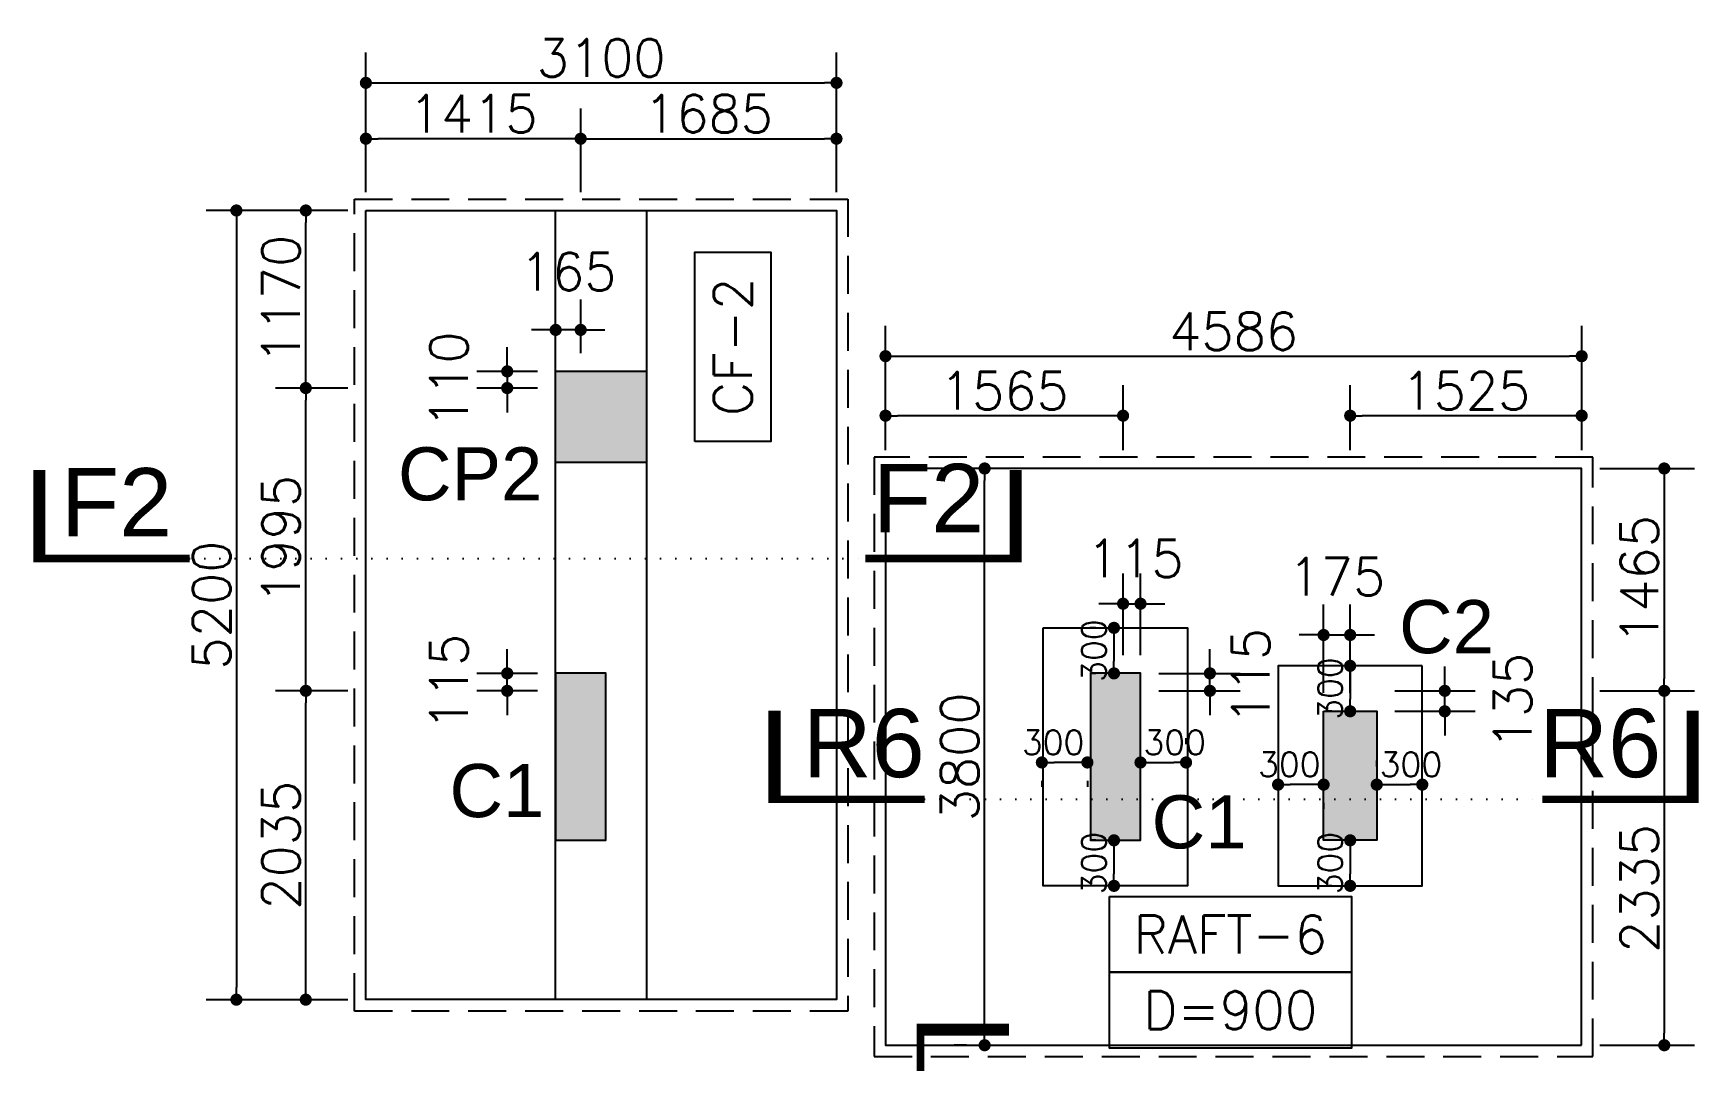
# Model space of a CAD drawing. Extents: x -200722 to 834823, y -494970 to 88783.
# Drawn here: x 464446 to 475417, y 34097 to 40867 of the extents above; entities that cross this region are included whole.
import ezdxf
from ezdxf.enums import TextEntityAlignment as Align

# ---------------------------------------------------------------- set-up
doc = ezdxf.new("R2010")
doc.units = 0
doc.header["$LTSCALE"] = 100
doc.header["$MEASUREMENT"] = 0
doc.header["$PDMODE"] = 34
doc.linetypes.add('DOT', pattern=[0.25, 0, -0.25])
doc.linetypes.add('HIDDEN', pattern=[0.375, 0.25, -0.125])
doc.layers.get('0').update_dxf_attribs({"linetype": 'CONTINUOUS'})
doc.layers.get('DEFPOINTS').update_dxf_attribs({"linetype": 'CONTINUOUS'})
for name, color, linetype in [('B_BOX', 11, 'CONTINUOUS'), ('BEAM', 4, 'CONTINUOUS'), ('COL', 150, 'CONTINUOUS'), ('COL. SHED. STEEL.', 6, 'CONTINUOUS'), ('COL_H', 235, 'CONTINUOUS'), ('DIM', 3, 'CONTINUOUS'), ('F_EXEC', 3, 'HIDDEN'), ('F_FTG1', 11, 'CONTINUOUS'), ('TEXT', 2, 'CONTINUOUS')]:
    doc.layers.add(name, color=color, linetype=linetype)
doc.layers.add('HATCH', color=252, linetype='CONTINUOUS', lineweight=30)
doc.styles.add('AR', font='arial.ttf')
doc.styles.add('ROMANS', font='romans.shx')
doc.styles.get("Standard").update_dxf_attribs({"font": 'simplex.shx'})
doc.styles.add('TIMES-N', font='arial.ttf')
doc.dimstyles.new('STANDARD$0', dxfattribs={"dimtxt": 2.5, "dimasz": 2.5, "dimexe": 2, "dimexo": 0.7, "dimgap": 0.9, "dimtad": 1, "dimdec": 0, "dimdsep": 46, "dimtxsty": 'ROMANS', "dimcen": 0.09, "dimclrd": 4, "dimclre": 4, "dimclrt": 3, "dimadec": 0, "dimazin": 0, "dimtfac": 1, "dimtdec": 0, "dimtmove": 0, "dimatfit": 3, "dimfxl": 1, "dimtolj": 1, "dimtzin": 0, "dimarcsym": 0})

# ---------------------------------------------------------------- blocks, each defined once
blk = doc.blocks.new('DOT')
at = {"color": 0, "linetype": 'ByBlock'}
blk.add_line((-0.5, 0), (-1, 0), dxfattribs=at)
at = {"color": 0, "linetype": 'ByBlock', "const_width": 0.5}
blk.add_lwpolyline([(-0.25, 0, 1), (0.25, 0, 1)], format="xyb", close=True, dxfattribs=at)
blk = doc.blocks.new('*D2325')
at = {"layer": 'BEAM', "color": 0, "lineweight": -2, "transparency": 16777216}
for p, q in [((473744, 36614), (473744, 36694)), ((473416, 36534), (473944, 36534)), ((473744, 36399), (473744, 36534)), ((473416, 36399), (473944, 36399)), ((473744, 36319), (473744, 36239))]:
    blk.add_line(p, q, dxfattribs=at)
at = {"layer": 'DEFPOINTS', "color": 0, "lineweight": -3, "ltscale": 0.4, "transparency": 16777216}
for p in [(473296, 36534), (473744, 36534), (473296, 36399)]:
    blk.add_point(p, dxfattribs=at)
at = {"layer": 'BEAM', "color": 0, "lineweight": -2, "ltscale": 0.4, "transparency": 16777216, "xscale": 80, "yscale": 80, "zscale": 80}
for p, rotation in [((473744, 36534), 270), ((473744, 36399), 90)]:
    blk.add_blockref('DOT', p, dxfattribs=dict(at, rotation=rotation))
at = {"layer": 'BEAM', "color": 0, "ltscale": 0.4, "transparency": 16777216, "insert": (474191, 36467), "char_height": 248, "attachment_point": 5, "rotation": 90}
blk.add_mtext('\\A1;135', dxfattribs=at)
blk = doc.blocks.new('_DOT')
at = {"color": 0, "linetype": 'ByBlock'}
blk.add_line((-0.5, 0), (-1, 0), dxfattribs=at)
at = {"color": 0, "linetype": 'ByBlock', "const_width": 0.5}
blk.add_lwpolyline([(-0.25, 0, 1), (0.25, 0, 1)], format="xyb", close=True, dxfattribs=at)
blk = doc.blocks.new('*D2326')
at = {"layer": 'BEAM', "color": 0, "lineweight": -2, "transparency": 16777216}
for p, q in [((472946, 36520), (472946, 37102)), ((473121, 36520), (473121, 37102)), ((472866, 36902), (472786, 36902)), ((472946, 36902), (473121, 36902)), ((473201, 36902), (473281, 36902))]:
    blk.add_line(p, q, dxfattribs=at)
at = {"layer": 'DEFPOINTS', "color": 0, "lineweight": -3, "ltscale": 0.4, "transparency": 16777216}
for p in [(473121, 36902), (472946, 36400), (473121, 36400)]:
    blk.add_point(p, dxfattribs=at)
at = {"layer": 'BEAM', "color": 0, "lineweight": -2, "ltscale": 0.4, "transparency": 16777216, "xscale": 80, "yscale": 80, "zscale": 80}
blk.add_blockref('DOT', (472946, 36902), dxfattribs=at)
at = {"layer": 'BEAM', "color": 0, "lineweight": -2, "ltscale": 0.4, "transparency": 16777216, "xscale": 80, "yscale": 80, "zscale": 80, "rotation": 180}
blk.add_blockref('DOT', (473121, 36902), dxfattribs=at)
at = {"layer": 'BEAM', "color": 0, "ltscale": 0.4, "transparency": 16777216, "insert": (473033, 37286), "char_height": 248, "attachment_point": 5}
blk.add_mtext('\\A1;175', dxfattribs=at)
blk = doc.blocks.new('*D2327')
at = {"layer": 'BEAM', "color": 0, "lineweight": -2, "transparency": 16777216}
for p, q in [((472197, 36729), (472197, 36809)), ((471860, 36649), (472397, 36649)), ((472197, 36534), (472197, 36649)), ((471860, 36534), (472397, 36534)), ((472197, 36454), (472197, 36374))]:
    blk.add_line(p, q, dxfattribs=at)
at = {"layer": 'DEFPOINTS', "color": 0, "lineweight": -3, "ltscale": 0.4, "transparency": 16777216}
for p in [(471740, 36649), (472197, 36649), (471740, 36534)]:
    blk.add_point(p, dxfattribs=at)
at = {"layer": 'BEAM', "color": 0, "lineweight": -2, "ltscale": 0.4, "transparency": 16777216, "xscale": 80, "yscale": 80, "zscale": 80}
for p, rotation in [((472197, 36649), 270), ((472197, 36534), 90)]:
    blk.add_blockref('DOT', p, dxfattribs=dict(at, rotation=rotation))
at = {"layer": 'BEAM', "color": 0, "ltscale": 0.4, "transparency": 16777216, "insert": (472466, 36630), "char_height": 248, "attachment_point": 5, "rotation": 90}
blk.add_mtext('\\A1;115', dxfattribs=at)
blk = doc.blocks.new('*D2328')
at = {"layer": 'BEAM', "color": 0, "lineweight": -2, "transparency": 16777216}
for p, q in [((471625, 36769), (471625, 37308)), ((471740, 36769), (471740, 37308)), ((471545, 37108), (471465, 37108)), ((471625, 37108), (471740, 37108)), ((471820, 37108), (471900, 37108))]:
    blk.add_line(p, q, dxfattribs=at)
at = {"layer": 'DEFPOINTS', "color": 0, "lineweight": -3, "ltscale": 0.4, "transparency": 16777216}
for p in [(471740, 37108), (471625, 36649), (471740, 36649)]:
    blk.add_point(p, dxfattribs=at)
at = {"layer": 'BEAM', "color": 0, "lineweight": -2, "ltscale": 0.4, "transparency": 16777216, "xscale": 80, "yscale": 80, "zscale": 80}
blk.add_blockref('DOT', (471625, 37108), dxfattribs=at)
at = {"layer": 'BEAM', "color": 0, "lineweight": -2, "ltscale": 0.4, "transparency": 16777216, "xscale": 80, "yscale": 80, "zscale": 80, "rotation": 180}
blk.add_blockref('DOT', (471740, 37108), dxfattribs=at)
at = {"layer": 'BEAM', "color": 0, "ltscale": 0.4, "transparency": 16777216, "insert": (471705, 37406), "char_height": 248, "attachment_point": 5}
blk.add_mtext('\\A1;115', dxfattribs=at)
blk = doc.blocks.new('*D2542')
at = {"layer": 'BEAM', "color": 0, "lineweight": -2, "transparency": 16777216}
for p, q in [((466517, 36534), (466041, 36534)), ((466241, 34579), (466241, 36454)), ((466517, 34499), (466041, 34499))]:
    blk.add_line(p, q, dxfattribs=at)
at = {"layer": 'DEFPOINTS', "color": 0, "lineweight": -3, "ltscale": 0.4, "transparency": 16777216}
for p in [(466241, 36534), (466637, 36534), (466637, 34499)]:
    blk.add_point(p, dxfattribs=at)
at = {"layer": 'BEAM', "color": 0, "lineweight": -2, "ltscale": 0.4, "transparency": 16777216, "xscale": 80, "yscale": 80, "zscale": 80}
for p, rotation in [((466241, 36534), 90), ((466241, 34499), 270)]:
    blk.add_blockref('DOT', p, dxfattribs=dict(at, rotation=rotation))
at = {"layer": 'BEAM', "color": 0, "ltscale": 0.4, "transparency": 16777216, "insert": (466077, 35517), "char_height": 248, "attachment_point": 5, "rotation": 90}
blk.add_mtext('\\A1;2035', dxfattribs=at)
blk = doc.blocks.new('*D2543')
at = {"layer": 'BEAM', "color": 0, "lineweight": -2, "transparency": 16777216}
for p, q in [((466517, 38529), (466041, 38529)), ((466241, 36614), (466241, 38449)), ((466517, 36534), (466041, 36534))]:
    blk.add_line(p, q, dxfattribs=at)
at = {"layer": 'DEFPOINTS', "color": 0, "lineweight": -3, "ltscale": 0.4, "transparency": 16777216}
for p in [(466241, 38529), (466637, 38529), (466637, 36534)]:
    blk.add_point(p, dxfattribs=at)
at = {"layer": 'BEAM', "color": 0, "lineweight": -2, "ltscale": 0.4, "transparency": 16777216, "xscale": 80, "yscale": 80, "zscale": 80}
for p, rotation in [((466241, 38529), 90), ((466241, 36534), 270)]:
    blk.add_blockref('DOT', p, dxfattribs=dict(at, rotation=rotation))
at = {"layer": 'BEAM', "color": 0, "ltscale": 0.4, "transparency": 16777216, "insert": (466077, 37532), "char_height": 248, "attachment_point": 5, "rotation": 90}
blk.add_mtext('\\A1;1995', dxfattribs=at)
blk = doc.blocks.new('*D2544')
at = {"layer": 'BEAM', "color": 0, "lineweight": -2, "transparency": 16777216}
for p, q in [((466517, 39699), (466041, 39699)), ((466241, 38609), (466241, 39619)), ((466517, 38529), (466041, 38529))]:
    blk.add_line(p, q, dxfattribs=at)
at = {"layer": 'DEFPOINTS', "color": 0, "lineweight": -3, "ltscale": 0.4, "transparency": 16777216}
for p in [(466241, 39699), (466637, 39699), (466637, 38529)]:
    blk.add_point(p, dxfattribs=at)
at = {"layer": 'BEAM', "color": 0, "lineweight": -2, "ltscale": 0.4, "transparency": 16777216, "xscale": 80, "yscale": 80, "zscale": 80}
for p, rotation in [((466241, 39699), 90), ((466241, 38529), 270)]:
    blk.add_blockref('DOT', p, dxfattribs=dict(at, rotation=rotation))
at = {"layer": 'BEAM', "color": 0, "ltscale": 0.4, "transparency": 16777216, "insert": (466077, 39114), "char_height": 248, "attachment_point": 5, "rotation": 90}
blk.add_mtext('\\A1;1170', dxfattribs=at)
blk = doc.blocks.new('*D2545')
at = {"layer": 'BEAM', "color": 0, "lineweight": -2, "transparency": 16777216}
for p, q in [((466517, 39699), (465584, 39699)), ((465784, 39619), (465784, 34579)), ((466517, 34499), (465584, 34499))]:
    blk.add_line(p, q, dxfattribs=at)
at = {"layer": 'DEFPOINTS', "color": 0, "lineweight": -3, "ltscale": 0.4, "transparency": 16777216}
for p in [(466637, 39699), (465784, 34499), (466637, 34499)]:
    blk.add_point(p, dxfattribs=at)
at = {"layer": 'BEAM', "color": 0, "lineweight": -2, "ltscale": 0.4, "transparency": 16777216, "xscale": 80, "yscale": 80, "zscale": 80}
for p, rotation in [((465784, 39699), 90), ((465784, 34499), 270)]:
    blk.add_blockref('DOT', p, dxfattribs=dict(at, rotation=rotation))
at = {"layer": 'BEAM', "color": 0, "ltscale": 0.4, "transparency": 16777216, "insert": (465620, 37099), "char_height": 248, "attachment_point": 5, "rotation": 90}
blk.add_mtext('\\A1;5200', dxfattribs=at)
blk = doc.blocks.new('*D2546')
at = {"layer": 'BEAM', "color": 0, "lineweight": -2, "transparency": 16777216}
for p, q in [((466637, 39819), (466637, 40372)), ((468052, 39819), (468052, 40372)), ((467972, 40172), (466717, 40172))]:
    blk.add_line(p, q, dxfattribs=at)
at = {"layer": 'DEFPOINTS', "color": 0, "lineweight": -3, "ltscale": 0.4, "transparency": 16777216}
for p in [(466637, 40172), (466637, 39699), (468052, 39699)]:
    blk.add_point(p, dxfattribs=at)
at = {"layer": 'BEAM', "color": 0, "lineweight": -2, "ltscale": 0.4, "transparency": 16777216, "xscale": 80, "yscale": 80, "zscale": 80, "rotation": 180}
blk.add_blockref('DOT', (466637, 40172), dxfattribs=at)
at = {"layer": 'BEAM', "color": 0, "lineweight": -2, "ltscale": 0.4, "transparency": 16777216, "xscale": 80, "yscale": 80, "zscale": 80}
blk.add_blockref('DOT', (468052, 40172), dxfattribs=at)
at = {"layer": 'BEAM', "color": 0, "ltscale": 0.4, "transparency": 16777216, "insert": (467344, 40336), "char_height": 248, "attachment_point": 5}
blk.add_mtext('\\A1;1415', dxfattribs=at)
blk = doc.blocks.new('*D2547')
at = {"layer": 'BEAM', "color": 0, "lineweight": -2, "transparency": 16777216}
for p, q in [((468052, 39819), (468052, 40372)), ((469737, 39819), (469737, 40372)), ((468132, 40172), (469657, 40172))]:
    blk.add_line(p, q, dxfattribs=at)
at = {"layer": 'DEFPOINTS', "color": 0, "lineweight": -3, "ltscale": 0.4, "transparency": 16777216}
for p in [(469737, 40172), (468052, 39699), (469737, 39699)]:
    blk.add_point(p, dxfattribs=at)
at = {"layer": 'BEAM', "color": 0, "lineweight": -2, "ltscale": 0.4, "transparency": 16777216, "xscale": 80, "yscale": 80, "zscale": 80, "rotation": 180}
blk.add_blockref('DOT', (468052, 40172), dxfattribs=at)
at = {"layer": 'BEAM', "color": 0, "lineweight": -2, "ltscale": 0.4, "transparency": 16777216, "xscale": 80, "yscale": 80, "zscale": 80}
blk.add_blockref('DOT', (469737, 40172), dxfattribs=at)
at = {"layer": 'BEAM', "color": 0, "ltscale": 0.4, "transparency": 16777216, "insert": (468894, 40336), "char_height": 248, "attachment_point": 5}
blk.add_mtext('\\A1;1685', dxfattribs=at)
blk = doc.blocks.new('*D2548')
at = {"layer": 'BEAM', "color": 0, "lineweight": -2, "transparency": 16777216}
for p, q in [((466637, 39819), (466637, 40740)), ((469737, 39819), (469737, 40740)), ((466717, 40540), (469657, 40540))]:
    blk.add_line(p, q, dxfattribs=at)
at = {"layer": 'DEFPOINTS', "color": 0, "lineweight": -3, "ltscale": 0.4, "transparency": 16777216}
for p in [(469737, 40540), (466637, 39699), (469737, 39699)]:
    blk.add_point(p, dxfattribs=at)
at = {"layer": 'BEAM', "color": 0, "lineweight": -2, "ltscale": 0.4, "transparency": 16777216, "xscale": 80, "yscale": 80, "zscale": 80, "rotation": 180}
blk.add_blockref('DOT', (466637, 40540), dxfattribs=at)
at = {"layer": 'BEAM', "color": 0, "lineweight": -2, "ltscale": 0.4, "transparency": 16777216, "xscale": 80, "yscale": 80, "zscale": 80}
blk.add_blockref('DOT', (469737, 40540), dxfattribs=at)
at = {"layer": 'BEAM', "color": 0, "ltscale": 0.4, "transparency": 16777216, "insert": (468187, 40704), "char_height": 248, "attachment_point": 5}
blk.add_mtext('\\A1;3100', dxfattribs=at)
blk = doc.blocks.new('*D2549')
at = {"layer": 'BEAM', "color": 0, "lineweight": -2, "transparency": 16777216}
for p, q in [((467887, 38759), (467887, 39112)), ((468052, 38759), (468052, 39112)), ((467807, 38912), (467727, 38912)), ((468052, 38912), (467887, 38912)), ((468132, 38912), (468212, 38912))]:
    blk.add_line(p, q, dxfattribs=at)
at = {"layer": 'DEFPOINTS', "color": 0, "lineweight": -3, "ltscale": 0.4, "transparency": 16777216}
for p in [(467887, 38912), (467887, 38639), (468052, 38639)]:
    blk.add_point(p, dxfattribs=at)
at = {"layer": 'BEAM', "color": 0, "lineweight": -2, "ltscale": 0.4, "transparency": 16777216, "xscale": 80, "yscale": 80, "zscale": 80}
blk.add_blockref('DOT', (467887, 38912), dxfattribs=at)
at = {"layer": 'BEAM', "color": 0, "lineweight": -2, "ltscale": 0.4, "transparency": 16777216, "xscale": 80, "yscale": 80, "zscale": 80, "rotation": 180}
blk.add_blockref('DOT', (468052, 38912), dxfattribs=at)
at = {"layer": 'BEAM', "color": 0, "ltscale": 0.4, "transparency": 16777216, "insert": (467969, 39296), "char_height": 248, "attachment_point": 5}
blk.add_mtext('\\A1;165', dxfattribs=at)
blk = doc.blocks.new('*D2550')
at = {"layer": 'BEAM', "color": 0, "lineweight": -2, "transparency": 16777216}
for p, q in [((467568, 38719), (467568, 38799)), ((467767, 38639), (467368, 38639)), ((467568, 38639), (467568, 38529)), ((467767, 38529), (467368, 38529)), ((467568, 38449), (467568, 38369))]:
    blk.add_line(p, q, dxfattribs=at)
at = {"layer": 'DEFPOINTS', "color": 0, "lineweight": -3, "ltscale": 0.4, "transparency": 16777216}
for p in [(467887, 38639), (467568, 38529), (467887, 38529)]:
    blk.add_point(p, dxfattribs=at)
at = {"layer": 'BEAM', "color": 0, "lineweight": -2, "ltscale": 0.4, "transparency": 16777216, "xscale": 80, "yscale": 80, "zscale": 80}
for p, rotation in [((467568, 38639), 270), ((467568, 38529), 90)]:
    blk.add_blockref('DOT', p, dxfattribs=dict(at, rotation=rotation))
at = {"layer": 'BEAM', "color": 0, "ltscale": 0.4, "transparency": 16777216, "insert": (467184, 38584), "char_height": 248, "attachment_point": 5, "rotation": 90}
blk.add_mtext('\\A1;110', dxfattribs=at)
blk = doc.blocks.new('*D2551')
at = {"layer": 'BEAM', "color": 0, "lineweight": -2, "transparency": 16777216}
for p, q in [((467568, 36729), (467568, 36809)), ((467767, 36649), (467368, 36649)), ((467568, 36534), (467568, 36649)), ((467767, 36534), (467368, 36534)), ((467568, 36454), (467568, 36374))]:
    blk.add_line(p, q, dxfattribs=at)
at = {"layer": 'DEFPOINTS', "color": 0, "lineweight": -3, "ltscale": 0.4, "transparency": 16777216}
for p in [(467568, 36649), (467887, 36649), (467887, 36534)]:
    blk.add_point(p, dxfattribs=at)
at = {"layer": 'BEAM', "color": 0, "lineweight": -2, "ltscale": 0.4, "transparency": 16777216, "xscale": 80, "yscale": 80, "zscale": 80}
for p, rotation in [((467568, 36649), 270), ((467568, 36534), 90)]:
    blk.add_blockref('DOT', p, dxfattribs=dict(at, rotation=rotation))
at = {"layer": 'BEAM', "color": 0, "ltscale": 0.4, "transparency": 16777216, "insert": (467184, 36592), "char_height": 248, "attachment_point": 5, "rotation": 90}
blk.add_mtext('\\A1;115', dxfattribs=at)
blk = doc.blocks.new('*D2573')
at = {"layer": 'BEAM', "color": 0, "lineweight": -2, "transparency": 16777216}
for p, q in [((470060, 38119), (470060, 38939)), ((474646, 38119), (474646, 38939)), ((470140, 38739), (474566, 38739))]:
    blk.add_line(p, q, dxfattribs=at)
at = {"layer": 'DEFPOINTS', "color": 0, "lineweight": -3, "ltscale": 0.4, "transparency": 16777216}
for p in [(474646, 38739), (470060, 37999), (474646, 37999)]:
    blk.add_point(p, dxfattribs=at)
at = {"layer": 'BEAM', "color": 0, "lineweight": -2, "ltscale": 0.4, "transparency": 16777216, "xscale": 80, "yscale": 80, "zscale": 80, "rotation": 180}
blk.add_blockref('DOT', (470060, 38739), dxfattribs=at)
at = {"layer": 'BEAM', "color": 0, "lineweight": -2, "ltscale": 0.4, "transparency": 16777216, "xscale": 80, "yscale": 80, "zscale": 80}
blk.add_blockref('DOT', (474646, 38739), dxfattribs=at)
at = {"layer": 'BEAM', "color": 0, "ltscale": 0.4, "transparency": 16777216, "insert": (472353, 38903), "char_height": 248, "attachment_point": 5}
blk.add_mtext('\\A1;4586', dxfattribs=at)
blk = doc.blocks.new('*D2574')
at = {"layer": 'BEAM', "color": 0, "lineweight": -2, "transparency": 16777216}
for p, q in [((474766, 36534), (475390, 36534)), ((475190, 36454), (475190, 34279)), ((474766, 34199), (475390, 34199))]:
    blk.add_line(p, q, dxfattribs=at)
at = {"layer": 'DEFPOINTS', "color": 0, "lineweight": -3, "ltscale": 0.4, "transparency": 16777216}
for p in [(474646, 36534), (474646, 34199), (475190, 34199)]:
    blk.add_point(p, dxfattribs=at)
at = {"layer": 'BEAM', "color": 0, "lineweight": -2, "ltscale": 0.4, "transparency": 16777216, "xscale": 80, "yscale": 80, "zscale": 80}
for p, rotation in [((475190, 36534), 90), ((475190, 34199), 270)]:
    blk.add_blockref('DOT', p, dxfattribs=dict(at, rotation=rotation))
at = {"layer": 'BEAM', "color": 0, "ltscale": 0.4, "transparency": 16777216, "insert": (475026, 35232), "char_height": 248, "attachment_point": 5, "rotation": 90}
blk.add_mtext('\\A1;2335', dxfattribs=at)
blk = doc.blocks.new('*D2575')
at = {"layer": 'BEAM', "color": 0, "lineweight": -2, "transparency": 16777216}
for p, q in [((474766, 37999), (475390, 37999)), ((475190, 37919), (475190, 36614)), ((474766, 36534), (475390, 36534))]:
    blk.add_line(p, q, dxfattribs=at)
at = {"layer": 'DEFPOINTS', "color": 0, "lineweight": -3, "ltscale": 0.4, "transparency": 16777216}
for p in [(474646, 37999), (474646, 36534), (475190, 36534)]:
    blk.add_point(p, dxfattribs=at)
at = {"layer": 'BEAM', "color": 0, "lineweight": -2, "ltscale": 0.4, "transparency": 16777216, "xscale": 80, "yscale": 80, "zscale": 80}
for p, rotation in [((475190, 37999), 90), ((475190, 36534), 270)]:
    blk.add_blockref('DOT', p, dxfattribs=dict(at, rotation=rotation))
at = {"layer": 'BEAM', "color": 0, "ltscale": 0.4, "transparency": 16777216, "insert": (475026, 37267), "char_height": 248, "attachment_point": 5, "rotation": 90}
blk.add_mtext('\\A1;1465', dxfattribs=at)
blk = doc.blocks.new('*D2576')
at = {"layer": 'BEAM', "color": 0, "lineweight": -2, "transparency": 16777216}
for p, q in [((470060, 38119), (470060, 38547)), ((471625, 38119), (471625, 38547)), ((471545, 38347), (470140, 38347))]:
    blk.add_line(p, q, dxfattribs=at)
at = {"layer": 'DEFPOINTS', "color": 0, "lineweight": -3, "ltscale": 0.4, "transparency": 16777216}
for p in [(470060, 38347), (470060, 37999), (471625, 37999)]:
    blk.add_point(p, dxfattribs=at)
at = {"layer": 'BEAM', "color": 0, "lineweight": -2, "ltscale": 0.4, "transparency": 16777216, "xscale": 80, "yscale": 80, "zscale": 80, "rotation": 180}
blk.add_blockref('DOT', (470060, 38347), dxfattribs=at)
at = {"layer": 'BEAM', "color": 0, "lineweight": -2, "ltscale": 0.4, "transparency": 16777216, "xscale": 80, "yscale": 80, "zscale": 80}
blk.add_blockref('DOT', (471625, 38347), dxfattribs=at)
at = {"layer": 'BEAM', "color": 0, "ltscale": 0.4, "transparency": 16777216, "insert": (470842, 38511), "char_height": 248, "attachment_point": 5}
blk.add_mtext('\\A1;1565', dxfattribs=at)
blk = doc.blocks.new('*D2577')
at = {"layer": 'BEAM', "color": 0, "lineweight": -2, "transparency": 16777216}
for p, q in [((473121, 38119), (473121, 38547)), ((474646, 38119), (474646, 38547)), ((474566, 38347), (473201, 38347))]:
    blk.add_line(p, q, dxfattribs=at)
at = {"layer": 'DEFPOINTS', "color": 0, "lineweight": -3, "ltscale": 0.4, "transparency": 16777216}
for p in [(473121, 38347), (473121, 37999), (474646, 37999)]:
    blk.add_point(p, dxfattribs=at)
at = {"layer": 'BEAM', "color": 0, "lineweight": -2, "ltscale": 0.4, "transparency": 16777216, "xscale": 80, "yscale": 80, "zscale": 80, "rotation": 180}
blk.add_blockref('DOT', (473121, 38347), dxfattribs=at)
at = {"layer": 'BEAM', "color": 0, "lineweight": -2, "ltscale": 0.4, "transparency": 16777216, "xscale": 80, "yscale": 80, "zscale": 80}
blk.add_blockref('DOT', (474646, 38347), dxfattribs=at)
at = {"layer": 'BEAM', "color": 0, "ltscale": 0.4, "transparency": 16777216, "insert": (473883, 38511), "char_height": 248, "attachment_point": 5}
blk.add_mtext('\\A1;1525', dxfattribs=at)
blk = doc.blocks.new('*D2578')
at = {"layer": 'BEAM', "color": 0, "lineweight": -2, "transparency": 16777216}
for p, q in [((470593, 37999), (470513, 37999)), ((470713, 34279), (470713, 37919)), ((470593, 34199), (470513, 34199))]:
    blk.add_line(p, q, dxfattribs=at)
at = {"layer": 'DEFPOINTS', "color": 0, "lineweight": -3, "ltscale": 0.4, "transparency": 16777216}
for p in [(470713, 37999), (470713, 37999), (470713, 34199)]:
    blk.add_point(p, dxfattribs=at)
at = {"layer": 'BEAM', "color": 0, "lineweight": -2, "ltscale": 0.4, "transparency": 16777216, "xscale": 80, "yscale": 80, "zscale": 80}
for p, rotation in [((470713, 37999), 90), ((470713, 34199), 270)]:
    blk.add_blockref('DOT', p, dxfattribs=dict(at, rotation=rotation))
at = {"layer": 'BEAM', "color": 0, "ltscale": 0.4, "transparency": 16777216, "insert": (470549, 36099), "char_height": 248, "attachment_point": 5, "rotation": 90}
blk.add_mtext('\\A1;3800', dxfattribs=at)
blk = doc.blocks.new('*D2838')
at = {"layer": 'BEAM', "color": 0, "lineweight": -2, "transparency": 16777216}
for p, q in [((473296, 36036), (473296, 36076)), ((473596, 36036), (473596, 36076)), ((473376, 35916), (473516, 35916))]:
    blk.add_line(p, q, dxfattribs=at)
at = {"layer": 'DEFPOINTS', "color": 0, "lineweight": -3, "ltscale": 0.4, "transparency": 16777216}
for p in [(473296, 35916), (473596, 35916), (473596, 35916)]:
    blk.add_point(p, dxfattribs=at)
at = {"layer": 'BEAM', "color": 0, "lineweight": -2, "ltscale": 0.4, "transparency": 16777216, "xscale": 80, "yscale": 80, "zscale": 80, "rotation": 180}
blk.add_blockref('DOT', (473296, 35916), dxfattribs=at)
at = {"layer": 'BEAM', "color": 0, "lineweight": -2, "ltscale": 0.4, "transparency": 16777216, "xscale": 80, "yscale": 80, "zscale": 80}
blk.add_blockref('DOT', (473596, 35916), dxfattribs=at)
at = {"layer": 'BEAM', "color": 0, "ltscale": 0.4, "transparency": 16777216, "insert": (473521, 36049), "char_height": 160, "attachment_point": 5}
blk.add_mtext('\\A1;300', dxfattribs=at)
blk = doc.blocks.new('*D2839')
at = {"layer": 'BEAM', "color": 0, "lineweight": -2, "transparency": 16777216}
for p, q in [((472866, 35916), (472726, 35916)), ((472646, 35796), (472646, 35756)), ((472946, 35796), (472946, 35756))]:
    blk.add_line(p, q, dxfattribs=at)
at = {"layer": 'DEFPOINTS', "color": 0, "lineweight": -3, "ltscale": 0.4, "transparency": 16777216}
for p in [(472646, 35916), (472646, 35916), (472946, 35916)]:
    blk.add_point(p, dxfattribs=at)
at = {"layer": 'BEAM', "color": 0, "lineweight": -2, "ltscale": 0.4, "transparency": 16777216, "xscale": 80, "yscale": 80, "zscale": 80, "rotation": 180}
blk.add_blockref('DOT', (472646, 35916), dxfattribs=at)
at = {"layer": 'BEAM', "color": 0, "lineweight": -2, "ltscale": 0.4, "transparency": 16777216, "xscale": 80, "yscale": 80, "zscale": 80}
blk.add_blockref('DOT', (472946, 35916), dxfattribs=at)
at = {"layer": 'BEAM', "color": 0, "ltscale": 0.4, "transparency": 16777216, "insert": (472720, 36049), "char_height": 160, "attachment_point": 5}
blk.add_mtext('\\A1;300', dxfattribs=at)
blk = doc.blocks.new('*D2840')
at = {"layer": 'BEAM', "color": 0, "lineweight": -2, "transparency": 16777216}
for p, q in [((473001, 35549), (472961, 35549)), ((473121, 35469), (473121, 35329)), ((473001, 35249), (472961, 35249))]:
    blk.add_line(p, q, dxfattribs=at)
at = {"layer": 'DEFPOINTS', "color": 0, "lineweight": -3, "ltscale": 0.4, "transparency": 16777216}
for p in [(473121, 35549), (473121, 35249), (473121, 35249)]:
    blk.add_point(p, dxfattribs=at)
at = {"layer": 'BEAM', "color": 0, "lineweight": -2, "ltscale": 0.4, "transparency": 16777216, "xscale": 80, "yscale": 80, "zscale": 80}
for p, rotation in [((473121, 35549), 90), ((473121, 35249), 270)]:
    blk.add_blockref('DOT', p, dxfattribs=dict(at, rotation=rotation))
at = {"layer": 'BEAM', "color": 0, "ltscale": 0.4, "transparency": 16777216, "insert": (472989, 35399), "char_height": 160, "attachment_point": 5, "rotation": 90}
blk.add_mtext('\\A1;300', dxfattribs=at)
blk = doc.blocks.new('*D2841')
at = {"layer": 'BEAM', "color": 0, "lineweight": -2, "transparency": 16777216}
for p, q in [((473001, 36699), (472961, 36699)), ((473121, 36619), (473121, 36479)), ((473001, 36399), (472961, 36399))]:
    blk.add_line(p, q, dxfattribs=at)
at = {"layer": 'DEFPOINTS', "color": 0, "lineweight": -3, "ltscale": 0.4, "transparency": 16777216}
for p in [(473121, 36699), (473121, 36399), (473121, 36399)]:
    blk.add_point(p, dxfattribs=at)
at = {"layer": 'BEAM', "color": 0, "lineweight": -2, "ltscale": 0.4, "transparency": 16777216, "xscale": 80, "yscale": 80, "zscale": 80}
for p, rotation in [((473121, 36699), 90), ((473121, 36399), 270)]:
    blk.add_blockref('DOT', p, dxfattribs=dict(at, rotation=rotation))
at = {"layer": 'BEAM', "color": 0, "ltscale": 0.4, "transparency": 16777216, "insert": (472989, 36549), "char_height": 160, "attachment_point": 5, "rotation": 90}
blk.add_mtext('\\A1;300', dxfattribs=at)
blk = doc.blocks.new('*D2842')
at = {"layer": 'BEAM', "color": 0, "lineweight": -2, "transparency": 16777216}
for p, q in [((471740, 36182), (471740, 36222)), ((472040, 36182), (472040, 36222)), ((471820, 36062), (471960, 36062))]:
    blk.add_line(p, q, dxfattribs=at)
at = {"layer": 'DEFPOINTS', "color": 0, "lineweight": -3, "ltscale": 0.4, "transparency": 16777216}
for p in [(471740, 36062), (472040, 36062), (472040, 36062)]:
    blk.add_point(p, dxfattribs=at)
at = {"layer": 'BEAM', "color": 0, "lineweight": -2, "ltscale": 0.4, "transparency": 16777216, "xscale": 80, "yscale": 80, "zscale": 80, "rotation": 180}
blk.add_blockref('DOT', (471740, 36062), dxfattribs=at)
at = {"layer": 'BEAM', "color": 0, "lineweight": -2, "ltscale": 0.4, "transparency": 16777216, "xscale": 80, "yscale": 80, "zscale": 80}
blk.add_blockref('DOT', (472040, 36062), dxfattribs=at)
at = {"layer": 'BEAM', "color": 0, "ltscale": 0.4, "transparency": 16777216, "insert": (471965, 36194), "char_height": 160, "attachment_point": 5}
blk.add_mtext('\\A1;300', dxfattribs=at)
blk = doc.blocks.new('*D2843')
at = {"layer": 'BEAM', "color": 0, "lineweight": -2, "transparency": 16777216}
for p, q in [((471310, 36062), (471170, 36062)), ((471090, 35942), (471090, 35902)), ((471390, 35942), (471390, 35902))]:
    blk.add_line(p, q, dxfattribs=at)
at = {"layer": 'DEFPOINTS', "color": 0, "lineweight": -3, "ltscale": 0.4, "transparency": 16777216}
for p in [(471090, 36062), (471090, 36062), (471390, 36062)]:
    blk.add_point(p, dxfattribs=at)
at = {"layer": 'BEAM', "color": 0, "lineweight": -2, "ltscale": 0.4, "transparency": 16777216, "xscale": 80, "yscale": 80, "zscale": 80, "rotation": 180}
blk.add_blockref('DOT', (471090, 36062), dxfattribs=at)
at = {"layer": 'BEAM', "color": 0, "lineweight": -2, "ltscale": 0.4, "transparency": 16777216, "xscale": 80, "yscale": 80, "zscale": 80}
blk.add_blockref('DOT', (471390, 36062), dxfattribs=at)
at = {"layer": 'BEAM', "color": 0, "ltscale": 0.4, "transparency": 16777216, "insert": (471164, 36194), "char_height": 160, "attachment_point": 5}
blk.add_mtext('\\A1;300', dxfattribs=at)
blk = doc.blocks.new('*D2844')
at = {"layer": 'BEAM', "color": 0, "lineweight": -2, "transparency": 16777216}
for p, q in [((471445, 35549), (471405, 35549)), ((471565, 35469), (471565, 35329)), ((471445, 35249), (471405, 35249))]:
    blk.add_line(p, q, dxfattribs=at)
at = {"layer": 'DEFPOINTS', "color": 0, "lineweight": -3, "ltscale": 0.4, "transparency": 16777216}
for p in [(471565, 35549), (471565, 35249), (471565, 35249)]:
    blk.add_point(p, dxfattribs=at)
at = {"layer": 'BEAM', "color": 0, "lineweight": -2, "ltscale": 0.4, "transparency": 16777216, "xscale": 80, "yscale": 80, "zscale": 80}
for p, rotation in [((471565, 35549), 90), ((471565, 35249), 270)]:
    blk.add_blockref('DOT', p, dxfattribs=dict(at, rotation=rotation))
at = {"layer": 'BEAM', "color": 0, "ltscale": 0.4, "transparency": 16777216, "insert": (471433, 35399), "char_height": 160, "attachment_point": 5, "rotation": 90}
blk.add_mtext('\\A1;300', dxfattribs=at)
blk = doc.blocks.new('*D2845')
at = {"layer": 'BEAM', "color": 0, "lineweight": -2, "transparency": 16777216}
for p, q in [((471445, 36949), (471405, 36949)), ((471565, 36869), (471565, 36729)), ((471445, 36649), (471405, 36649))]:
    blk.add_line(p, q, dxfattribs=at)
at = {"layer": 'DEFPOINTS', "color": 0, "lineweight": -3, "ltscale": 0.4, "transparency": 16777216}
for p in [(471565, 36949), (471565, 36649), (471565, 36649)]:
    blk.add_point(p, dxfattribs=at)
at = {"layer": 'BEAM', "color": 0, "lineweight": -2, "ltscale": 0.4, "transparency": 16777216, "xscale": 80, "yscale": 80, "zscale": 80}
for p, rotation in [((471565, 36949), 90), ((471565, 36649), 270)]:
    blk.add_blockref('DOT', p, dxfattribs=dict(at, rotation=rotation))
at = {"layer": 'BEAM', "color": 0, "ltscale": 0.4, "transparency": 16777216, "insert": (471433, 36799), "char_height": 160, "attachment_point": 5, "rotation": 90}
blk.add_mtext('\\A1;300', dxfattribs=at)

msp = doc.modelspace()

# ---------------------------------------------------------------- hatches: boundary and pattern name
at = {"layer": 'COL_H', "ltscale": 0.4}
for points in [[(467886.5, 36649.4), (467886.5, 35549.4), (468216.5, 35549.4), (468216.5, 36649.4)], [(471409.5, 36649.4), (471409.5, 35549.4), (471739.5, 35549.4), (471739.5, 36649.4)], [(472945.5, 36399.4), (473295.5, 36399.4), (473295.5, 35549.4), (472945.5, 35549.4)]]:
    msp.add_hatch(color=256, dxfattribs=at).paths.add_polyline_path(points)
at = {"layer": 'HATCH', "ltscale": 0.4}
msp.add_hatch(color=256, dxfattribs=at).paths.add_polyline_path([(467886.5, 38639.4), (468486.5, 38639.4), (468486.5, 38039.4), (467886.5, 38039.4)])

# ---------------------------------------------------------------- linework, layer by layer
at = {"color": 1, "linetype": 'DOT', "ltscale": 4}
for p, q in [((465475.2, 37406), (469927.7, 37406)), ((470317.4, 35819.3, 7446.6), (474387.7, 35819.3, 7446.6))]:
    msp.add_line(p, q, dxfattribs=at)
at = {"layer": 'B_BOX', "ltscale": 0.4, "elevation": 7446.6}
for points in [[(471099.5, 36949.4), (472049.5, 36949.4), (472049.5, 35249.4), (471099.5, 35249.4)], [(473595.5, 36699.4), (472645.5, 36699.4), (472645.5, 35249.4), (473595.5, 35249.4)]]:
    msp.add_lwpolyline(points, close=True, dxfattribs=at)
at = {"layer": 'COL', "ltscale": 500, "elevation": 7446.6}
msp.add_lwpolyline([(467886.5, 38639.4), (468486.5, 38639.4), (468486.5, 38039.4), (467886.5, 38039.4), (467886.5, 38639.4)], dxfattribs=at)
at = {"layer": 'COL. SHED. STEEL.', "ltscale": 500, "elevation": 7446.6}
for points in [[(467886.5, 36649.4), (467886.5, 35549.4), (468216.5, 35549.4), (468216.5, 36649.4), (467886.5, 36649.4)], [(471409.5, 36649.4), (471409.5, 35549.4), (471739.5, 35549.4), (471739.5, 36649.4), (471409.5, 36649.4)], [(472945.5, 36399.4), (473295.5, 36399.4), (473295.5, 35549.4), (472945.5, 35549.4), (472945.5, 36399.4)]]:
    msp.add_lwpolyline(points, dxfattribs=at)
at = {"layer": 'DIM', "color": 1}
for points in [[(464486.1, 37989.1, 80, 80, 0), (464486.1, 37406, 50, 50, 0), (465475.2, 37406, 50, 50, 0)], [(470916.9, 37989.1, 80, 80, 0), (470916.9, 37406, 50, 50, 0), (469927.7, 37406, 50, 50, 0)], [(470873, 34301.3, 80, 80, 0), (470289.9, 34301.3, 50, 50, 0), (470289.9, 33312.2, 50, 50, 0)]]:
    msp.add_lwpolyline(points, format="xyseb", dxfattribs=at)
at = {"layer": 'DIM', "color": 1, "elevation": 7446.6}
for points in [[(469328.3, 36402.4, 80, 80, 0), (469328.3, 35819.3, 50, 50, 0), (470317.4, 35819.3, 50, 50, 0)], [(475376.8, 36402.4, 80, 80, 0), (475376.8, 35819.3, 50, 50, 0), (474387.7, 35819.3, 50, 50, 0)]]:
    msp.add_lwpolyline(points, format="xyseb", dxfattribs=at)
at = {"layer": 'F_EXEC', "ltscale": 10, "elevation": 7446.6}
for points in [[(466561.5, 39774.4), (469811.5, 39774.4), (469811.5, 34424.4), (466561.5, 34424.4)], [(474720.5, 34124.4), (474720.5, 38074.4), (469984.5, 38074.4), (469984.5, 34124.4)]]:
    msp.add_lwpolyline(points, close=True, dxfattribs=at)
at = {"layer": 'F_FTG1', "ltscale": 0.4, "elevation": 7446.6}
for points in [[(466636.5, 39699.4), (469736.5, 39699.4), (469736.5, 34499.4), (466636.5, 34499.4)], [(468486.5, 34499.4), (467886.5, 34499.4), (467886.5, 39699.4), (468486.5, 39699.4)], [(474645.5, 34199.4), (474645.5, 37999.4), (470059.5, 37999.4), (470059.5, 34199.4)]]:
    msp.add_lwpolyline(points, close=True, dxfattribs=at)
at = {"layer": 'TEXT'}
for points in [[(468804.2, 38176.5), (468804.2, 39425.3), (469304.1, 39425.3), (469304.1, 38176.5)], [(471534.9, 35179.2), (473128.8, 35179.2), (473128.8, 34679.3), (471534.9, 34679.3)], [(471534.9, 34679.3), (473128.8, 34679.3), (473128.8, 34179.4), (471534.9, 34179.4)]]:
    msp.add_lwpolyline(points, close=True, dxfattribs=at)

# ---------------------------------------------------------------- texts
msp.add_text('CF-2', height=250, rotation=90, dxfattribs=at).set_placement((469054.2, 38800.9), align=Align.MIDDLE)
at = {"layer": 'TEXT', "style": 'AR'}
for s, p in [('CP2', (466848.3, 37788.8)), ('C2', (473443.2, 36781.8)), ('C1', (467187.8, 35701.7, 3998.7)), ('C1', (471812.9, 35495.8, 3998.7))]:
    msp.add_text(s, height=350, dxfattribs=at).set_placement(p)
at = {"layer": 'TEXT', "style": 'TIMES-N'}
for s, p in [('F2', (464627.8, 37776.5)), ('F2', (469976.5, 37804.4, 7446.6)), ('R6', (469514.6, 36189.8, 7446.6)), ('R6', (474366.3, 36189.8, 7446.6))]:
    msp.add_text(s, height=450, dxfattribs=at).set_placement(p, align=Align.MIDDLE_LEFT)
at = {"layer": 'TEXT'}
for s, p in [('RAFT-6', (472331.8, 34929.2)), ('D=900', (472331.8, 34429.4))]:
    msp.add_text(s, height=250, dxfattribs=at).set_placement(p, align=Align.MIDDLE)

# ---------------------------------------------------------------- dimensions: what is measured, and where the dimension line sits
at = {"layer": 'BEAM'}
for base, p1, p2, picture, middle in [((469736.5, 40539.8), (466636.5, 39699.4, 7446.6), (469736.5, 39699.4, 7446.6), '*D2548', (468186.5, 40703.8)), ((466636.5, 40172.1), (468051.5, 39699.4, 7446.6), (466636.5, 39699.4, 7446.6), '*D2546', (467344, 40336.1)), ((469736.5, 40172.1), (468051.5, 39699.4, 7446.6), (469736.5, 39699.4, 7446.6), '*D2547', (468894, 40336.1)), ((467886.5, 38912.4), (468051.5, 38639.4, 7446.6), (467886.5, 38639.4, 7446.6), '*D2549', (467969, 39296.4)), ((474645.5, 38738.9), (470059.5, 37999.4, 7446.6), (474645.5, 37999.4, 7446.6), '*D2573', (472352.5, 38902.9)), ((473120.5, 36902), (472945.5, 36400.3, 7446.6), (473120.5, 36399.8, 7446.6), '*D2326', (473033, 37286))]:
    dim = msp.add_linear_dim(base=base, p1=p1, p2=p2, dimstyle='STANDARD$0', override={"dimscale": 8, "dimtxt": 31, "dimasz": 10, "dimexe": 25, "dimexo": 15, "dimgap": 5, "dimzin": 3, "dimtxsty": 'Standard', "dimblk": 'DOT', "dimcen": 3, "dimdle": 1, "dimclrd": 0, "dimclre": 0, "dimclrt": 0, "dimtmove": 2, "dimldrblk": 'DOT', "dimtzin": 3}, dxfattribs=at)
    dim.commit()
    dim.dimension.update_dxf_attribs({"geometry": picture, "text_midpoint": middle})
for base, p1, p2, angle, picture, middle in [((465783.9, 34499.4), (466636.5, 39699.4, 7446.6), (466636.5, 34499.4, 7446.6), 90, '*D2545', (465619.9, 37099.4)), ((466240.7, 39699.4), (466636.5, 38529.4, 7446.6), (466636.5, 39699.4, 7446.6), 90, '*D2544', (466076.7, 39114.4)), ((467567.9, 38529.4), (467886.5, 38639.4, 7446.6), (467886.5, 38529.4, 7446.6), 90, '*D2550', (467183.9, 38584.4)), ((470059.5, 38347), (471624.5, 37999.4, 7446.6), (470059.5, 37999.4, 7446.6), 180, '*D2576', (470842, 38511)), ((473120.5, 38347), (474645.5, 37999.4, 7446.6), (473120.5, 37999.4, 7446.6), 180, '*D2577', (473883, 38511)), ((466240.7, 38529.4), (466636.5, 36534.4, 7446.6), (466636.5, 38529.4, 7446.6), 90, '*D2543', (466076.7, 37531.9)), ((470712.8, 37999.4), (470712.8, 34199.4, 7446.6), (470712.8, 37999.4, 7446.6), 90, '*D2578', (470548.8, 36099.4)), ((475190.3, 36534.4), (474645.5, 37999.4, 7446.6), (474645.5, 36534.4, 7446.6), 90, '*D2575', (475026.3, 37266.9)), ((467567.9, 36649.4), (467886.5, 36534.4, 7446.6), (467886.5, 36649.4, 7446.6), 90, '*D2551', (467183.9, 36591.9)), ((466240.7, 36534.4), (466636.5, 34499.4, 7446.6), (466636.5, 36534.4, 7446.6), 90, '*D2542', (466076.7, 35516.9))]:
    dim = msp.add_linear_dim(base=base, p1=p1, p2=p2, angle=angle, dimstyle='STANDARD$0', override={"dimscale": 8, "dimtxt": 31, "dimasz": 10, "dimexe": 25, "dimexo": 15, "dimgap": 5, "dimzin": 3, "dimtxsty": 'Standard', "dimblk": 'DOT', "dimcen": 3, "dimdle": 1, "dimclrd": 0, "dimclre": 0, "dimclrt": 0, "dimtmove": 2, "dimldrblk": 'DOT', "dimtzin": 3}, dxfattribs=at)
    dim.commit()
    dim.dimension.update_dxf_attribs({"geometry": picture, "text_midpoint": middle})
for base, p1, p2, override, picture, middle in [((471739.5, 37107.9), (471624.5, 36649.4, 7446.6), (471739.5, 36649.4, 7446.6), {"dimscale": 8, "dimtxt": 31, "dimasz": 10, "dimexe": 25, "dimexo": 15, "dimgap": 5, "dimzin": 3, "dimtxsty": 'Standard', "dimblk": 'DOT', "dimcen": 3, "dimdle": 1, "dimclrd": 0, "dimclre": 0, "dimclrt": 0, "dimtmove": 2, "dimldrblk": 'DOT', "dimtzin": 3}, '*D2328', (471705.1, 37406.3)), ((472039.5, 36061.6), (471739.5, 36061.6, 7446.6), (472039.5, 36061.6, 7446.6), {"dimscale": 8, "dimtxt": 20, "dimasz": 10, "dimexe": 20, "dimexo": 15, "dimgap": 5, "dimzin": 3, "dimtxsty": 'Standard', "dimblk": 'DOT', "dimcen": 3, "dimdle": 1, "dimclrd": 0, "dimclre": 0, "dimclrt": 0, "dimtmove": 2, "dimldrblk": 'DOT', "dimtzin": 3}, '*D2842', (471964.7, 36194.5)), ((473595.5, 35915.7), (473295.5, 35915.7, 7446.6), (473595.5, 35915.7, 7446.6), {"dimscale": 8, "dimtxt": 20, "dimasz": 10, "dimexe": 20, "dimexo": 15, "dimgap": 5, "dimzin": 3, "dimtxsty": 'Standard', "dimblk": 'DOT', "dimcen": 3, "dimdle": 1, "dimclrd": 0, "dimclre": 0, "dimclrt": 0, "dimtmove": 2, "dimldrblk": 'DOT', "dimtzin": 3}, '*D2838', (473520.7, 36048.6))]:
    dim = msp.add_linear_dim(base=base, p1=p1, p2=p2, dimstyle='STANDARD$0', override=override, dxfattribs=at)
    dim.commit()
    dim.dimension.update_dxf_attribs({"geometry": picture, "text_midpoint": middle, "dimtype": 160})
for base, p1, p2, angle, override, picture, middle in [((471564.5, 36649.4, 7446.6), (471564.5, 36949.4, 14893.2), (471564.5, 36649.4, 14893.2), 90, {"dimscale": 8, "dimtxt": 20, "dimasz": 10, "dimexe": 20, "dimexo": 15, "dimgap": 5, "dimzin": 3, "dimtxsty": 'Standard', "dimblk": 'DOT', "dimcen": 3, "dimdle": 1, "dimclrd": 0, "dimclre": 0, "dimclrt": 0, "dimtmove": 2, "dimldrblk": 'DOT', "dimtzin": 3}, '*D2845', (471433.1, 36799.4, 7446.6)), ((472196.8, 36649.4), (471739.5, 36534.4, 7446.6), (471739.5, 36649.4, 7446.6), 90, {"dimscale": 8, "dimtxt": 31, "dimasz": 10, "dimexe": 25, "dimexo": 15, "dimgap": 5, "dimzin": 3, "dimtxsty": 'Standard', "dimblk": 'DOT', "dimcen": 3, "dimdle": 1, "dimclrd": 0, "dimclre": 0, "dimclrt": 0, "dimtmove": 2, "dimldrblk": 'DOT', "dimtzin": 3}, '*D2327', (472466.1, 36629.8)), ((473743.9, 36534.4), (473295.5, 36399.4, 7446.6), (473295.5, 36534.4, 7446.6), 90, {"dimscale": 8, "dimtxt": 31, "dimasz": 10, "dimexe": 25, "dimexo": 15, "dimgap": 5, "dimzin": 3, "dimtxsty": 'Standard', "dimblk": 'DOT', "dimcen": 3, "dimdle": 1, "dimclrd": 0, "dimclre": 0, "dimclrt": 0, "dimtmove": 2, "dimldrblk": 'DOT', "dimtzin": 3}, '*D2325', (474190.6, 36466.9)), ((473120.5, 36399.4), (473120.5, 36699.4, 7446.6), (473120.5, 36399.4, 7446.6), 90, {"dimscale": 8, "dimtxt": 20, "dimasz": 10, "dimexe": 20, "dimexo": 15, "dimgap": 5, "dimzin": 3, "dimtxsty": 'Standard', "dimblk": 'DOT', "dimcen": 3, "dimdle": 1, "dimclrd": 0, "dimclre": 0, "dimclrt": 0, "dimtmove": 2, "dimldrblk": 'DOT', "dimtzin": 3}, '*D2841', (472989.1, 36549.4)), ((475190.3, 34199.4), (474645.5, 36534.4, 7446.6), (474645.5, 34199.4, 7446.6), 90, {"dimscale": 8, "dimtxt": 31, "dimasz": 10, "dimexe": 25, "dimexo": 15, "dimgap": 5, "dimzin": 3, "dimtxsty": 'Standard', "dimblk": 'DOT', "dimcen": 3, "dimdle": 1, "dimclrd": 0, "dimclre": 0, "dimclrt": 0, "dimtmove": 2, "dimldrblk": 'DOT', "dimtzin": 3}, '*D2574', (475026.3, 35232.3)), ((471089.5, 36061.6), (471389.5, 36061.6, 7446.6), (471089.5, 36061.6, 7446.6), 180, {"dimscale": 8, "dimtxt": 20, "dimasz": 10, "dimexe": 20, "dimexo": 15, "dimgap": 5, "dimzin": 3, "dimtxsty": 'Standard', "dimblk": 'DOT', "dimcen": 3, "dimdle": 1, "dimclrd": 0, "dimclre": 0, "dimclrt": 0, "dimtmove": 2, "dimldrblk": 'DOT', "dimtzin": 3}, '*D2843', (471164.4, 36194.5)), ((472645.5, 35915.7), (472945.5, 35915.7, 7446.6), (472645.5, 35915.7, 7446.6), 180, {"dimscale": 8, "dimtxt": 20, "dimasz": 10, "dimexe": 20, "dimexo": 15, "dimgap": 5, "dimzin": 3, "dimtxsty": 'Standard', "dimblk": 'DOT', "dimcen": 3, "dimdle": 1, "dimclrd": 0, "dimclre": 0, "dimclrt": 0, "dimtmove": 2, "dimldrblk": 'DOT', "dimtzin": 3}, '*D2839', (472720.4, 36048.6)), ((471564.5, 35249.4), (471564.5, 35549.4, 7446.6), (471564.5, 35249.4, 7446.6), 90, {"dimscale": 8, "dimtxt": 20, "dimasz": 10, "dimexe": 20, "dimexo": 15, "dimgap": 5, "dimzin": 3, "dimtxsty": 'Standard', "dimblk": 'DOT', "dimcen": 3, "dimdle": 1, "dimclrd": 0, "dimclre": 0, "dimclrt": 0, "dimtmove": 2, "dimldrblk": 'DOT', "dimtzin": 3}, '*D2844', (471433.1, 35399.4)), ((473120.5, 35249.4), (473120.5, 35549.4, 7446.6), (473120.5, 35249.4, 7446.6), 90, {"dimscale": 8, "dimtxt": 20, "dimasz": 10, "dimexe": 20, "dimexo": 15, "dimgap": 5, "dimzin": 3, "dimtxsty": 'Standard', "dimblk": 'DOT', "dimcen": 3, "dimdle": 1, "dimclrd": 0, "dimclre": 0, "dimclrt": 0, "dimtmove": 2, "dimldrblk": 'DOT', "dimtzin": 3}, '*D2840', (472989.1, 35399.4))]:
    dim = msp.add_linear_dim(base=base, p1=p1, p2=p2, angle=angle, dimstyle='STANDARD$0', override=override, dxfattribs=at)
    dim.commit()
    dim.dimension.update_dxf_attribs({"geometry": picture, "text_midpoint": middle, "dimtype": 160})

doc.saveas('drawing.dxf')
